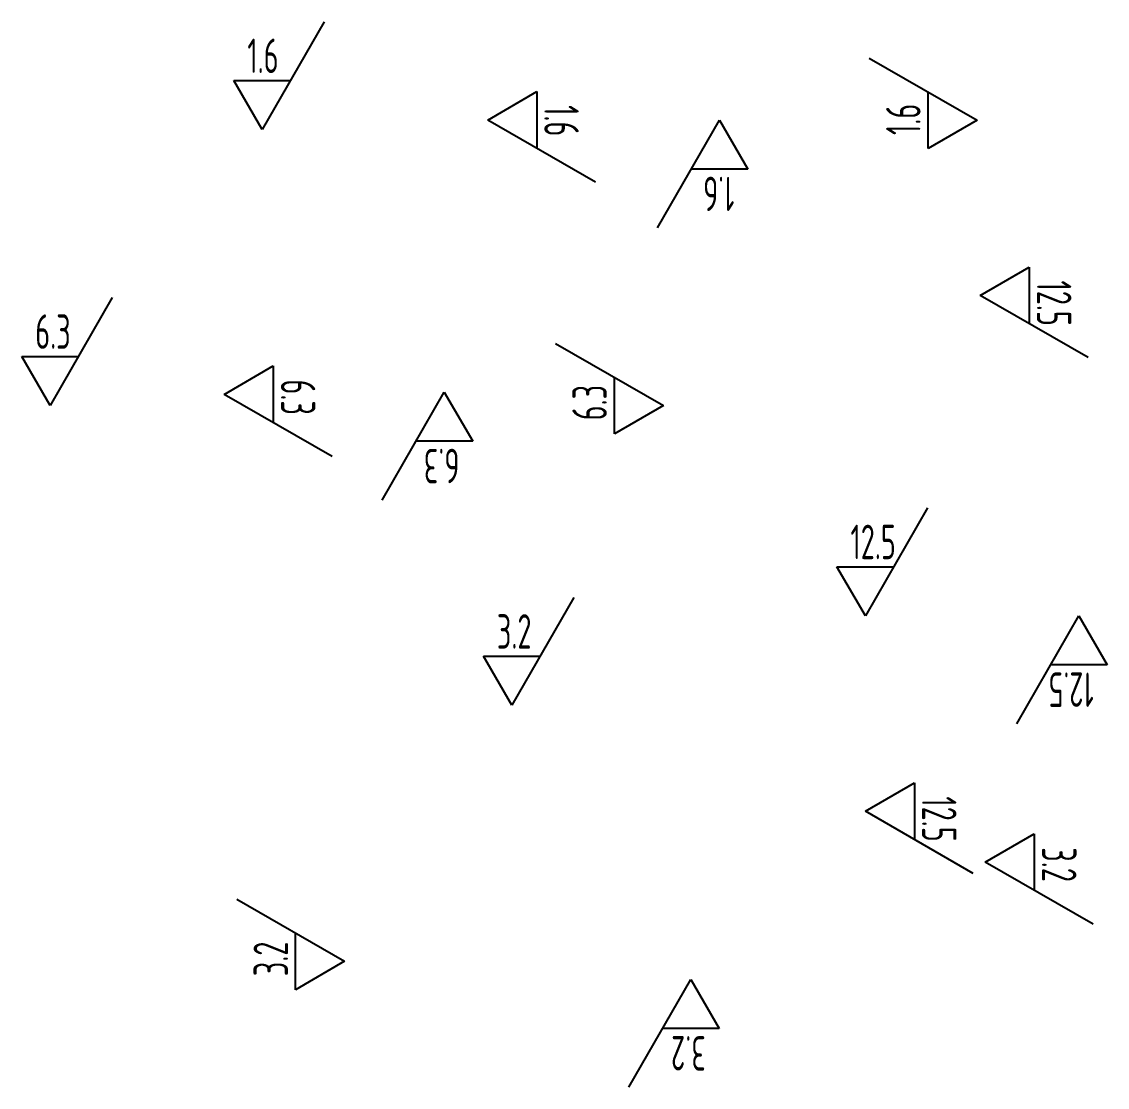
# Model space of a CAD drawing. Header units: millimetres. Extents: x 65 to 1398, y -63 to 357.
# Drawn here: x 64.5 to 136.2, y 91.3 to 161.6 of the extents above; entities that cross this region are included whole.
import ezdxf

# ---------------------------------------------------------------- set-up
doc = ezdxf.new("R2010")
doc.units = ezdxf.units.MM
doc.header["$LTSCALE"] = 0.25
doc.layers.add('标注线', color=3, linetype='Continuous')
doc.styles.add('gbcbig1', font='gbenor.shx', dxfattribs={"width": 0.7, "height": 5, "bigfont": 'gbcbig.shx'})

# ---------------------------------------------------------------- blocks, each defined once
blk = doc.blocks.new('粗糙度12.5')
at = {"layer": '标注线'}
for p, q in [((6.3, 10.95), (0, 0)), ((0, 0), (-2.89, 4.98)), ((-2.89, 4.98), (2.86, 4.98))]:
    blk.add_line(p, q, dxfattribs=at)
at = {"layer": '标注线', "insert": (-1.52, 9.25), "char_height": 3.5, "attachment_point": 1, "style": 'gbcbig1'}
blk.add_mtext_dynamic_manual_height_columns('12.5', width=18.0586, gutter_width=25, heights=[0], dxfattribs=at)

msp = doc.modelspace()

# ---------------------------------------------------------------- linework, layer by layer
at = {"layer": '标注线'}
for p, q in [((84.5, 161.644), (80.405, 154.521)), ((120.478, 159.244), (127.6, 155.149)), ((80.405, 154.521), (78.525, 157.756)), ((78.525, 157.756), (82.264, 157.756)), ((95.286, 155.149), (98.521, 157.03)), ((98.521, 157.03), (98.521, 153.291)), ((124.365, 153.269), (124.365, 157.008)), ((102.408, 151.055), (95.286, 155.149)), ((106.491, 148.027), (110.586, 155.149)), ((110.586, 155.149), (112.466, 151.915)), ((127.6, 155.149), (124.365, 153.269)), ((112.466, 151.915), (108.727, 151.915)), ((70.497, 143.437), (66.402, 136.315)), ((99.765, 140.409), (106.888, 136.315)), ((66.402, 136.315), (64.522, 139.55)), ((64.522, 139.55), (68.261, 139.55)), ((77.896, 137.04), (81.131, 138.921)), ((81.131, 138.921), (81.131, 135.182)), ((103.653, 134.435), (103.653, 138.173)), ((85.018, 132.946), (77.896, 137.04)), ((88.324, 130.068), (92.418, 137.19)), ((92.418, 137.19), (94.299, 133.955)), ((106.888, 136.315), (103.653, 134.435)), ((94.299, 133.955), (90.56, 133.955)), ((124.318, 129.55), (120.224, 122.427)), ((120.224, 122.427), (118.344, 125.662)), ((118.344, 125.662), (122.082, 125.662)), ((100.975, 123.641), (96.881, 116.519)), ((130.219, 115.305), (134.313, 122.427)), ((134.313, 122.427), (136.193, 119.193)), ((96.881, 116.519), (95.001, 119.754)), ((95.001, 119.754), (98.739, 119.754)), ((136.193, 119.193), (132.455, 119.193)), ((120.224, 109.52), (123.459, 111.4)), ((123.459, 111.4), (123.459, 107.661)), ((127.346, 105.425), (120.224, 109.52)), ((128.141, 106.157), (131.376, 108.037)), ((131.376, 108.037), (131.376, 104.299)), ((135.264, 102.063), (128.141, 106.157)), ((78.72, 103.715), (85.842, 99.621)), ((82.608, 97.741), (82.608, 101.479)), ((85.842, 99.621), (82.608, 97.741)), ((104.602, 91.302), (108.697, 98.424)), ((108.697, 98.424), (110.577, 95.189)), ((110.577, 95.189), (106.838, 95.189))]:
    msp.add_line(p, q, dxfattribs=at)

# ---------------------------------------------------------------- block references
at = {"layer": '标注线', "xscale": 0.6501962343043287, "yscale": 0.6501962343043287, "zscale": 0.6501962343043287, "rotation": 270}
msp.add_blockref('粗糙度12.5', (127.808, 143.57), dxfattribs=at)

# ---------------------------------------------------------------- texts
at = {"layer": '标注线', "char_height": 2.2757, "attachment_point": 1, "style": 'gbcbig1'}
for s, insert in [('1.6', (79.419, 160.533)), ('6.3', (65.416, 142.327)), ('12.5', (119.238, 128.439)), ('3.2', (95.895, 122.531))]:
    msp.add_mtext_dynamic_manual_height_columns(s, width=18.05862, gutter_width=25, heights=[0], dxfattribs=dict(at, insert=insert))
for s, insert, rotation in [('1.6', (101.298, 156.135), 270), ('1.6', (121.588, 154.164), 90), ('1.6', (111.572, 149.137), 180), ('6.3', (83.908, 138.026), 270), ('6.3', (100.876, 135.329), 90), ('6.3', (93.404, 131.178), 180), ('12.5', (135.299, 116.415), 180), ('12.5', (126.236, 110.505), 270), ('3.2', (134.154, 107.143), 270), ('3.2', (79.83, 98.635), 90), ('3.2', (109.683, 92.412), 180)]:
    msp.add_mtext_dynamic_manual_height_columns(s, width=18.05862, gutter_width=25, heights=[0], dxfattribs=dict(at, insert=insert, rotation=rotation))

doc.saveas('drawing.dxf')
